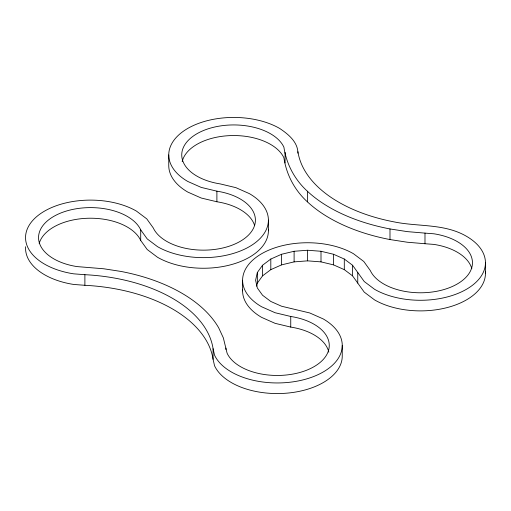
<?xml version="1.0" encoding="UTF-8"?>
<svg xmlns="http://www.w3.org/2000/svg" width="511" height="511" viewBox="0 0 511 511"><rect width="100%" height="100%" fill="white"/><g stroke="black" fill="none" stroke-linecap="round" stroke-linejoin="round"><path stroke-width="0.77" d="M297.926 151.697A141.017 81.415 0 0 0 394.045 221.883C418.177 226.871 444.327 223.39 466.422 236.261A64.954 37.501 0 0 1 466.422 289.296A64.954 37.501 0 0 1 374.563 289.296L364.241 281.529L352.558 265.247L344.299 259.039L333.536 254.267L321.004 251.271L307.558 250.249L294.106 251.271L281.574 254.267L270.811 259.039L262.552 265.247L257.359 272.484L255.589 280.252L257.359 288.012L262.552 295.249L270.811 301.464L281.574 306.23L309.775 312.975L323.227 318.934A64.954 37.501 0 0 1 309.775 377.929A64.954 37.501 0 0 1 214.55 355.158L213.074 348.7A141.017 81.415 0 0 0 84.89 274.688L73.693 273.839A64.954 37.501 0 0 1 34.25 218.861A64.954 37.501 0 0 1 136.437 211.094L146.759 218.861L153.249 227.906A51.962 30.002 0 0 0 240.189 241.358A51.962 30.002 0 0 0 216.894 191.165L201.225 187.416L187.773 181.456A64.954 37.501 0 0 1 187.773 128.421A64.954 37.501 0 0 1 279.638 128.421C288.191 134.138 297.913 141.969 297.926 153.211M256.65 286.198L257.359 283.094L257.359 272.484M257.359 283.094L262.552 275.857L270.811 269.642L281.574 264.877L294.106 261.881L307.558 260.853L321.004 261.881L333.536 264.877L344.299 269.642L352.558 275.857L364.241 292.139L374.563 299.906A64.954 37.501 0 0 0 446.544 307.737A64.954 37.501 0 0 0 485.399 271.884M424.986 233.118L433.941 233.802A51.962 30.002 0 0 1 457.236 283.995A51.962 30.002 0 0 1 370.296 270.543L363.806 261.498L353.484 253.731A64.954 37.501 0 0 0 261.626 253.731A64.954 37.501 0 0 0 261.626 306.766L275.078 312.726L290.746 316.475A51.962 30.002 0 0 1 314.041 366.668A51.962 30.002 0 0 1 227.101 353.222L223.326 337.822L218.695 327.845A153.907 88.857 0 0 0 121.011 271.443L103.72 268.773L77.059 266.595A51.962 30.002 0 0 1 53.764 216.402A51.962 30.002 0 0 1 140.704 229.848L147.194 238.893L157.516 246.66A64.954 37.501 0 0 0 249.374 246.66A64.954 37.501 0 0 0 249.374 193.624L235.922 187.665L220.254 183.915A51.962 30.002 0 0 1 196.959 133.722A51.962 30.002 0 0 1 283.899 147.174C286.422 164.108 294.713 179.719 307.411 191.248A153.907 88.857 0 0 0 389.989 228.947L407.28 231.624L424.986 233.118L424.986 243.728L433.941 244.405A51.962 30.002 0 0 1 471.819 268.69M342.249 345.455L342.249 356.065A64.954 37.501 0 0 1 285.77 393.246A64.954 37.501 0 0 1 214.55 365.767L213.074 359.303A141.017 81.415 0 0 0 84.89 285.298L73.693 284.448A64.954 37.501 0 0 1 25.601 246.724M424.986 243.728L407.28 242.227L389.989 239.557A153.907 88.857 0 0 1 307.411 201.851C294.713 190.322 286.422 174.717 283.899 157.778A51.962 30.002 0 0 0 230.308 135.607A51.962 30.002 0 0 0 182.184 161.629M254.535 225.274A51.962 30.002 0 0 0 216.894 201.768L201.225 198.025L187.773 192.066A64.954 37.501 0 0 1 168.751 165.545L168.751 154.935M328.816 352.143A51.962 30.002 0 0 0 290.746 327.085L275.078 323.335L261.626 317.376A64.954 37.501 0 0 1 242.648 289.36M39.181 243.523A51.962 30.002 0 0 1 87.79 218.261A51.962 30.002 0 0 1 140.704 240.457L147.194 249.502L157.516 257.269A64.954 37.501 0 0 0 229.496 265.1A64.954 37.501 0 0 0 268.352 229.247M485.45 262.782L485.45 273.385M389.989 228.947L389.989 239.557M357.751 272.484L357.751 283.094M352.558 265.247L352.558 275.857M344.299 259.039L344.299 269.642M333.536 254.267L333.536 264.877M321.004 251.271L321.004 261.881M307.558 250.249L307.558 260.853M307.411 191.248L307.411 201.851M294.106 251.271L294.106 261.881M290.746 316.475L290.746 327.085M285.081 152.342L285.081 162.952M281.574 254.267L281.574 264.877M270.811 259.039L270.811 269.642M268.403 220.145L268.403 230.748M262.552 265.247L262.552 275.857M242.597 280.252L242.597 290.855M225.919 348.048L225.919 349.562M216.894 191.165L216.894 201.768M213.074 348.7L213.074 359.303M140.704 229.848L140.704 240.457M84.89 274.688L84.89 285.298"/></g></svg>
